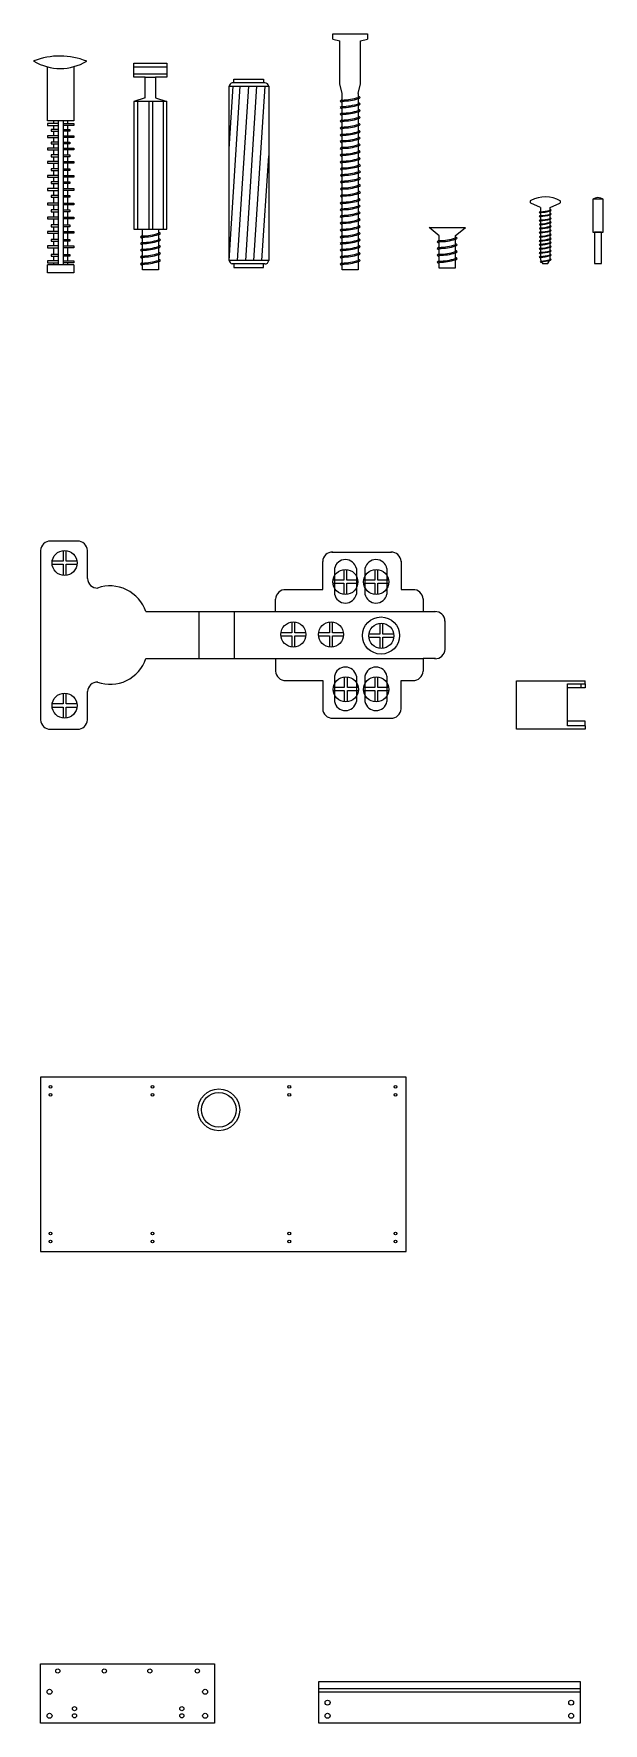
# Model space of a CAD drawing. Header units: centimetres. Extents: x -1003 to 569, y -138 to 1119.
# Drawn here: x -549.9 to -386.5, y -114.2 to 370.7 of the extents above; entities that cross this region are included whole.
import ezdxf

# ---------------------------------------------------------------- set-up
doc = ezdxf.new("R2010")
doc.units = ezdxf.units.CM
doc.header["$MEASUREMENT"] = 0
doc.layers.add('dettagli', color=4, linetype='Continuous', lineweight=13)

msp = doc.modelspace()

# ---------------------------------------------------------------- linework, layer by layer
at = {"layer": 'dettagli', "lineweight": 5}
for p, q in [((-464.03, 369.2), (-462.03, 368.7)), ((-462.03, 356.3), (-462.03, 368.7)), ((-456.09, 368.7), (-454.09, 369.2)), ((-456.09, 356.3), (-456.09, 368.7)), ((-521.15, 361.25), (-511.75, 361.25)), ((-521.15, 359.25), (-511.75, 359.25)), ((-493.87, 305.64), (-490.64, 355.64)), ((-493.87, 337.67), (-492.71, 355.64)), ((-491.4, 305.64), (-488.17, 355.64)), ((-489.07, 305.64), (-485.84, 355.64)), ((-486.74, 305.64), (-483.51, 355.64)), ((-483.61, 356.64), (-483.97, 356.64)), ((-461.37, 353.52), (-462.03, 356.3)), ((-456.76, 353.52), (-456.09, 356.3)), ((-517.95, 352.28), (-521.15, 351.28)), ((-516.85, 351.28), (-516.85, 314.58)), ((-515.85, 351.28), (-515.85, 314.58)), ((-514.95, 352.28), (-511.75, 351.28)), ((-538.43, 345.72), (-545.99, 345.72)), ((-544.2, 345.72), (-544.2, 344.92)), ((-544.2, 344.41), (-544.2, 343.23)), ((-544.2, 342.71), (-544.2, 341.43)), ((-544.2, 340.92), (-544.2, 339.58)), ((-544.2, 339.07), (-544.2, 337.88)), ((-544.2, 337.37), (-544.2, 335.93)), ((-544.2, 335.42), (-544.2, 334.03)), ((-484.41, 305.64), (-482.47, 335.71)), ((-544.2, 333.52), (-544.2, 331.97)), ((-544.2, 331.46), (-544.2, 330.02)), ((-544.2, 329.51), (-544.2, 328.22)), ((-544.2, 327.71), (-544.2, 326.27)), ((-544.2, 325.75), (-544.2, 324.32)), ((-544.2, 323.8), (-544.2, 322.11)), ((-544.2, 321.59), (-544.2, 320.15)), ((-404.49, 320.8), (-407.27, 322.13)), ((-401.72, 320.8), (-398.94, 322.13)), ((-544.2, 319.64), (-544.2, 318.1)), ((-544.2, 317.58), (-544.2, 315.84)), ((-544.2, 315.32), (-544.2, 313.99)), ((-544.2, 313.47), (-544.2, 311.65)), ((-544.2, 311.14), (-544.2, 309.8)), ((-433.52, 312.66), (-436.41, 315.06)), ((-436.41, 315.06), (-426.01, 315.06)), ((-428.91, 312.66), (-426.01, 315.06)), ((-544.2, 309.29), (-544.2, 307.36)), ((-544.2, 306.85), (-544.2, 305.51)), ((-404.49, 305.91), (-403.87, 304.81)), ((-402.33, 304.81), (-401.72, 305.91)), ((-538.43, 304.39), (-545.99, 304.39)), ((-544.2, 305), (-544.2, 304.39)), ((-483.61, 304.64), (-483.97, 304.64)), ((-403.87, 304.81), (-402.33, 304.81)), ((-463.6, 217.19), (-463.6, 209.87)), ((-457.3, 217.19), (-457.3, 209.87)), ((-454.84, 217.19), (-454.84, 209.87)), ((-448.54, 217.19), (-448.54, 209.87)), ((-517.76, 204.85), (-438.18, 204.85)), ((-502.44, 191.35), (-502.44, 204.85)), ((-492.29, 191.35), (-492.29, 204.85)), ((-517.76, 191.35), (-438.18, 191.35)), ((-463.6, 186.35), (-463.6, 179.02)), ((-457.3, 186.35), (-457.3, 179.02)), ((-454.84, 186.35), (-454.84, 179.02)), ((-448.54, 186.35), (-448.54, 179.02)), ((-411.32, 185), (-391.68, 185)), ((-411.32, 171.1), (-411.32, 185)), ((-391.68, 171.1), (-411.32, 171.1)), ((-391.68, 172.1), (-391.68, 171.1))]:
    msp.add_line(p, q, dxfattribs=at)
at = {"layer": 'dettagli'}
for p, q in [((-468.08, -104.21), (-393.08, -104.21)), ((-468.08, -105.21), (-393.08, -105.21))]:
    msp.add_line(p, q, dxfattribs=at)
at = {"layer": 'dettagli', "lineweight": 5}
for points in [[(-464.03, 369.2), (-464.03, 369.2), (-464.03, 370.7), (-454.09, 370.7), (-454.09, 369.2), (-454.09, 369.2)], [(-549.9, 362.83), (-549.9, 362.91)], [(-545.99, 345.72), (-545.99, 361.2), (-545.99, 361.2)], [(-538.43, 361.25), (-538.43, 345.72)], [(-517.95, 358.25), (-521.15, 358.25), (-521.15, 362.25), (-511.75, 362.25), (-511.75, 358.25), (-514.95, 358.25)], [(-517.95, 352.28), (-517.95, 358.25), (-514.95, 358.25), (-514.95, 352.28)], [(-488.17, 355.64), (-482.47, 355.64), (-482.47, 305.64), (-493.87, 305.64), (-493.87, 355.64), (-488.17, 355.64)], [(-492.47, 356.64), (-492.47, 357.64), (-483.97, 357.64), (-483.97, 356.64), (-492.97, 356.64)], [(-521.15, 314.58), (-511.75, 314.58), (-511.75, 351.28), (-521.15, 351.28), (-521.15, 314.58)], [(-520.15, 351.28), (-520.15, 314.58)], [(-512.75, 351.28), (-512.75, 314.58)], [(-456.76, 353.52), (-456.76, 302.95), (-461.37, 302.95), (-461.37, 353.52)], [(-542.95, 344.92), (-546.01, 344.92), (-546.01, 344.41), (-542.95, 344.41)], [(-542.95, 345.72), (-542.95, 304.39)], [(-541.49, 345.72), (-541.49, 304.39)], [(-541.49, 344.92), (-538.43, 344.92), (-538.43, 344.41), (-541.49, 344.41)], [(-540.23, 345.72), (-540.23, 344.92)], [(-540.23, 344.41), (-540.23, 343.23)], [(-542.95, 341.43), (-546.01, 341.43), (-546.01, 340.92), (-542.95, 340.92)], [(-542.95, 343.23), (-544.87, 343.23), (-544.87, 342.71), (-542.95, 342.71)], [(-542.95, 339.58), (-544.87, 339.58), (-544.87, 339.07), (-542.95, 339.07)], [(-541.49, 343.23), (-539.58, 343.23), (-539.58, 342.71), (-541.49, 342.71)], [(-541.49, 341.43), (-538.43, 341.43), (-538.43, 340.92), (-541.49, 340.92)], [(-541.49, 339.58), (-539.58, 339.58), (-539.58, 339.07), (-541.49, 339.07)], [(-540.23, 342.71), (-540.23, 341.43)], [(-540.23, 340.92), (-540.23, 339.58)], [(-542.95, 337.88), (-546.01, 337.88), (-546.01, 337.37), (-542.95, 337.37)], [(-542.95, 335.93), (-544.87, 335.93), (-544.87, 335.42), (-542.95, 335.42)], [(-541.49, 337.88), (-538.43, 337.88), (-538.43, 337.37), (-541.49, 337.37)], [(-541.49, 335.93), (-539.58, 335.93), (-539.58, 335.42), (-541.49, 335.42)], [(-540.23, 339.07), (-540.23, 337.88)], [(-540.23, 337.37), (-540.23, 335.93)], [(-540.23, 335.42), (-540.23, 334.03)], [(-542.95, 334.03), (-546.01, 334.03), (-546.01, 333.52), (-542.95, 333.52)], [(-542.95, 330.02), (-546.01, 330.02), (-546.01, 329.51), (-542.95, 329.51)], [(-542.95, 331.97), (-544.87, 331.97), (-544.87, 331.46), (-542.95, 331.46)], [(-541.49, 334.03), (-538.43, 334.03), (-538.43, 333.52), (-541.49, 333.52)], [(-541.49, 331.97), (-539.58, 331.97), (-539.58, 331.46), (-541.49, 331.46)], [(-541.49, 330.02), (-538.43, 330.02), (-538.43, 329.51), (-541.49, 329.51)], [(-540.23, 333.52), (-540.23, 331.97)], [(-540.23, 331.46), (-540.23, 330.02)], [(-542.95, 326.27), (-546.01, 326.27), (-546.01, 325.75), (-542.95, 325.75)], [(-542.95, 328.22), (-544.87, 328.22), (-544.87, 327.71), (-542.95, 327.71)], [(-541.49, 328.22), (-539.58, 328.22), (-539.58, 327.71), (-541.49, 327.71)], [(-541.49, 326.27), (-538.43, 326.27), (-538.43, 325.75), (-541.49, 325.75)], [(-540.23, 329.51), (-540.23, 328.22)], [(-540.23, 327.71), (-540.23, 326.27)], [(-540.23, 325.75), (-540.23, 324.32)], [(-542.95, 322.11), (-546.01, 322.11), (-546.01, 321.59), (-542.95, 321.59)], [(-542.95, 324.32), (-544.87, 324.32), (-544.87, 323.8), (-542.95, 323.8)], [(-542.95, 320.15), (-544.87, 320.15), (-544.87, 319.64), (-542.95, 319.64)], [(-541.49, 324.32), (-539.58, 324.32), (-539.58, 323.8), (-541.49, 323.8)], [(-541.49, 322.11), (-538.43, 322.11), (-538.43, 321.59), (-541.49, 321.59)], [(-541.49, 320.15), (-539.58, 320.15), (-539.58, 319.64), (-541.49, 319.64)], [(-540.23, 323.8), (-540.23, 322.11)], [(-540.23, 321.59), (-540.23, 320.15)], [(-404.49, 320.8), (-404.49, 305.91)], [(-401.72, 305.91), (-401.72, 320.8), (-401.72, 320.8)], [(-389.46, 313.74), (-386.46, 313.74), (-386.46, 323.21), (-389.46, 323.21), (-389.46, 313.74)], [(-542.95, 318.1), (-546.01, 318.1), (-546.01, 317.58), (-542.95, 317.58)], [(-542.95, 315.84), (-544.87, 315.84), (-544.87, 315.32), (-542.95, 315.32)], [(-541.49, 318.1), (-538.43, 318.1), (-538.43, 317.58), (-541.49, 317.58)], [(-541.49, 315.84), (-539.58, 315.84), (-539.58, 315.32), (-541.49, 315.32)], [(-540.23, 319.64), (-540.23, 318.1)], [(-540.23, 317.58), (-540.23, 315.84)], [(-540.23, 315.32), (-540.23, 313.99)], [(-542.95, 313.99), (-546.01, 313.99), (-546.01, 313.47), (-542.95, 313.47)], [(-542.95, 311.65), (-544.87, 311.65), (-544.87, 311.14), (-542.95, 311.14)], [(-541.49, 313.99), (-538.43, 313.99), (-538.43, 313.47), (-541.49, 313.47)], [(-541.49, 311.65), (-539.58, 311.65), (-539.58, 311.14), (-541.49, 311.14)], [(-540.23, 313.47), (-540.23, 311.65)], [(-540.23, 311.14), (-540.23, 309.8)], [(-514.11, 314.58), (-514.11, 302.95), (-518.71, 302.95), (-518.71, 314.58)], [(-428.91, 312.66), (-428.91, 303.47), (-433.52, 303.47), (-433.52, 312.66)], [(-388.96, 304.81), (-386.96, 304.81), (-386.96, 313.74), (-388.96, 313.74), (-388.96, 304.81)], [(-542.95, 309.8), (-546.01, 309.8), (-546.01, 309.29), (-542.95, 309.29)], [(-542.95, 305.51), (-546.01, 305.51), (-546.01, 305), (-542.95, 305)], [(-542.95, 307.36), (-544.87, 307.36), (-544.87, 306.85), (-542.95, 306.85)], [(-541.49, 309.8), (-538.43, 309.8), (-538.43, 309.29), (-541.49, 309.29)], [(-541.49, 307.36), (-539.58, 307.36), (-539.58, 306.85), (-541.49, 306.85)], [(-541.49, 305.51), (-538.43, 305.51), (-538.43, 305), (-541.49, 305)], [(-540.23, 309.29), (-540.23, 307.36)], [(-540.23, 306.85), (-540.23, 305.51)], [(-538.43, 304.39), (-538.43, 302.1), (-545.99, 302.1), (-545.99, 304.39)], [(-540.23, 305), (-540.23, 304.39)], [(-492.47, 304.64), (-492.47, 303.64), (-483.97, 303.64), (-483.97, 304.64), (-492.97, 304.64)], [(-537.18, 225.1), (-545.28, 225.1)], [(-547.98, 222.4), (-547.98, 173.8)], [(-544.64, 218.42), (-541.5, 218.42), (-541.5, 215.23)], [(-541.5, 222.38), (-541.5, 219.32), (-544.63, 219.32)], [(-537.5, 219.32), (-540.6, 219.32), (-540.6, 222.38)], [(-540.6, 215.24), (-540.6, 218.42), (-537.49, 218.42)], [(-534.48, 214.32), (-534.48, 222.4)], [(-477.82, 211.15), (-466.98, 211.15), (-466.98, 219.25)], [(-464.33, 221.95), (-447.18, 221.95)], [(-444.48, 219.38), (-444.48, 211.15), (-440.87, 211.15)], [(-460.9, 216.93), (-460.9, 213.87), (-464.03, 213.87)], [(-456.91, 213.87), (-460, 213.87), (-460, 216.93)], [(-452.05, 216.93), (-452.05, 213.87), (-455.18, 213.87)], [(-448.05, 213.87), (-451.15, 213.87), (-451.15, 216.93)], [(-464.05, 212.97), (-460.9, 212.97), (-460.9, 209.78)], [(-460, 209.79), (-460, 212.97), (-456.89, 212.97)], [(-455.2, 212.97), (-452.05, 212.97), (-452.05, 209.78)], [(-451.15, 209.79), (-451.15, 212.97), (-448.04, 212.97)], [(-438.18, 208.59), (-438.18, 204.85), (-434.58, 204.85)], [(-480.48, 204.85), (-480.48, 208.45)], [(-475.83, 201.85), (-475.83, 198.79), (-478.96, 198.79)], [(-471.84, 198.79), (-474.93, 198.79), (-474.93, 201.84)], [(-465.02, 201.85), (-465.02, 198.79), (-468.16, 198.79)], [(-461.03, 198.79), (-464.12, 198.79), (-464.12, 201.84)], [(-450.58, 201.47), (-450.58, 198.42), (-453.71, 198.42)], [(-446.59, 198.42), (-449.68, 198.42), (-449.68, 201.47)], [(-431.88, 202.19), (-431.88, 193.83)], [(-478.98, 197.89), (-475.83, 197.89), (-475.83, 194.7)], [(-474.93, 194.7), (-474.93, 197.89), (-471.82, 197.89)], [(-468.17, 197.89), (-465.02, 197.89), (-465.02, 194.7)], [(-464.12, 194.7), (-464.12, 197.89), (-461.01, 197.89)], [(-453.73, 197.52), (-450.58, 197.52), (-450.58, 194.32)], [(-449.68, 194.33), (-449.68, 197.52), (-446.57, 197.52)], [(-480.48, 191.35), (-480.48, 187.77)], [(-434.57, 191.35), (-438.18, 191.35), (-438.18, 187.76)], [(-477.68, 185.05), (-466.98, 185.05), (-466.98, 176.97)], [(-460.77, 186.11), (-460.77, 183.06), (-463.91, 183.06)], [(-456.78, 183.06), (-459.87, 183.06), (-459.87, 186.11)], [(-452.05, 186.11), (-452.05, 183.06), (-455.18, 183.06)], [(-448.05, 183.06), (-451.15, 183.06), (-451.15, 186.11)], [(-444.48, 176.94), (-444.48, 185.05), (-441.09, 185.05)], [(-391.68, 172.1), (-396.68, 172.1), (-396.68, 184.1), (-391.68, 184.1), (-391.68, 185)], [(-541.5, 181.43), (-541.5, 178.37), (-544.63, 178.37)], [(-537.5, 178.37), (-540.6, 178.37), (-540.6, 181.43)], [(-534.48, 173.8), (-534.48, 181.9)], [(-463.92, 182.16), (-460.77, 182.16), (-460.77, 178.96)], [(-459.87, 178.97), (-459.87, 182.16), (-456.76, 182.16)], [(-455.2, 182.16), (-452.05, 182.16), (-452.05, 178.96)], [(-451.15, 178.97), (-451.15, 182.16), (-448.04, 182.16)], [(-392.88, 184.1), (-392.88, 182.97), (-396.68, 182.97)], [(-391.68, 184.1), (-391.68, 182.97), (-392.88, 182.97)], [(-544.64, 177.47), (-541.5, 177.47), (-541.5, 174.28)], [(-540.6, 174.29), (-540.6, 177.47), (-537.49, 177.47)], [(-545.28, 171.1), (-537.18, 171.1)], [(-464.2, 174.25), (-447.15, 174.25)], [(-391.68, 172.1), (-391.68, 173.37), (-396.68, 173.37)]]:
    msp.add_lwpolyline(points, dxfattribs=at)
at = {"layer": 'dettagli'}
for points in [[(-548, 71.23), (-548, 21.23), (-443, 21.23), (-443, 71.23), (-548, 71.23)], [(-548, -97.21), (-498, -97.21), (-498, -114.21), (-548, -114.21), (-548, -97.21)], [(-468.08, -114.21), (-468.08, -102.21), (-393.08, -102.21), (-393.08, -114.21), (-468.08, -114.21)]]:
    msp.add_lwpolyline(points, dxfattribs=at)
at = {"layer": 'dettagli', "lineweight": 5}
for centre, radius in [((-541.06, 218.81), 3.6), ((-460.47, 213.36), 3.6), ((-451.62, 213.36), 3.6), ((-475.4, 198.27), 3.6), ((-464.59, 198.27), 3.6), ((-450.23, 197.98), 5.33), ((-450.15, 197.9), 3.6), ((-460.34, 182.54), 3.6), ((-451.62, 182.54), 3.6), ((-541.06, 177.86), 3.6)]:
    msp.add_circle(centre, radius, dxfattribs=at)
at = {"layer": 'dettagli'}
for centre, radius in [((-545.1, 68.43), 0.4), ((-515.8, 68.43), 0.4), ((-476.56, 68.43), 0.4), ((-446.05, 68.43), 0.4), ((-545.1, 66.13), 0.4), ((-515.8, 66.13), 0.4), ((-496.79, 61.85), 6), ((-496.79, 61.85), 5), ((-476.56, 66.13), 0.4), ((-446.05, 66.13), 0.4), ((-545.1, 26.36), 0.4), ((-545.1, 24.06), 0.4), ((-515.8, 26.36), 0.4), ((-515.8, 24.06), 0.4), ((-476.56, 26.36), 0.4), ((-476.56, 24.06), 0.4), ((-446.05, 26.36), 0.4), ((-446.05, 24.06), 0.4), ((-543.02, -99.21), 0.6), ((-529.66, -99.21), 0.6), ((-516.59, -99.21), 0.6), ((-502.95, -99.21), 0.6), ((-545.38, -105.19), 0.71), ((-500.73, -105.19), 0.71), ((-545.38, -112.08), 0.71), ((-538.22, -110.05), 0.6), ((-538.22, -112.08), 0.6), ((-507.41, -110.05), 0.6), ((-507.41, -112.08), 0.6), ((-500.73, -112.08), 0.71), ((-465.57, -108.3), 0.71), ((-465.57, -112.08), 0.71), ((-395.66, -108.3), 0.71), ((-395.66, -112.08), 0.71)]:
    msp.add_circle(centre, radius, dxfattribs=at)
at = {"layer": 'dettagli', "lineweight": 5}
for centre, radius, start, end in [((-542.4, 343.66), 20.66, 68.1154, 111.2992), ((-542.3, 375.58), 14.84, 239.19, 300.81), ((-492.59, 355.39), 1.3, 106.8875, 169.1381), ((-483.54, 355.56), 1.07, 3.8548, 93.8548), ((-461.4, 351.06), 0.637, 86.5276, 147.6662), ((-461.18, 352.04), 0.997, 219.7871, 259.0756), ((-461.4, 349.2), 0.637, 86.5276, 147.6662), ((-461.18, 350.18), 0.997, 219.7871, 259.0756), ((-461.7, 368.03), 16.34, 271.1868, 287.62), ((-461.27, 365.87), 14.48, 269.6106, 288.1487), ((-461.7, 366.18), 16.34, 271.1868, 287.62), ((-461.27, 364.02), 14.48, 269.6106, 288.1487), ((-456.95, 351.77), 0.997, 39.7871, 79.0756), ((-456.72, 352.75), 0.637, 266.5276, 327.6662), ((-456.95, 349.92), 0.997, 39.7871, 79.0756), ((-456.72, 350.9), 0.637, 266.5276, 327.6662), ((-461.4, 347.28), 0.637, 86.5276, 147.6662), ((-461.18, 348.26), 0.997, 219.7871, 259.0756), ((-461.4, 345.3), 0.637, 86.5276, 147.6662), ((-461.18, 346.28), 0.997, 219.7871, 259.0756), ((-461.7, 364.25), 16.34, 271.1868, 287.62), ((-461.27, 362.1), 14.48, 269.6106, 288.1487), ((-461.7, 362.27), 16.34, 271.1868, 287.62), ((-461.27, 360.12), 14.48, 269.6106, 288.1487), ((-461.7, 360.27), 16.34, 271.1868, 287.62), ((-461.27, 358.12), 14.48, 269.6106, 288.1487), ((-456.95, 348), 0.997, 39.7871, 79.0756), ((-456.72, 348.98), 0.637, 266.5276, 327.6662), ((-456.95, 346.02), 0.997, 39.7871, 79.0756), ((-456.72, 347), 0.637, 266.5276, 327.6662), ((-456.95, 344.02), 0.997, 39.7871, 79.0756), ((-456.72, 345), 0.637, 266.5276, 327.6662), ((-461.4, 343.3), 0.637, 86.5276, 147.6662), ((-461.18, 344.28), 0.997, 219.7871, 259.0756), ((-461.4, 341.26), 0.637, 86.5276, 147.6662), ((-461.18, 342.24), 0.997, 219.7871, 259.0756), ((-461.4, 339.41), 0.637, 86.5276, 147.6662), ((-461.18, 340.38), 0.997, 219.7871, 259.0756), ((-461.7, 358.23), 16.34, 271.1868, 287.62), ((-461.27, 356.08), 14.48, 269.6106, 288.1487), ((-461.7, 356.38), 16.34, 271.1868, 287.62), ((-461.27, 354.22), 14.48, 269.6106, 288.1487), ((-456.95, 341.98), 0.997, 39.7871, 79.0756), ((-456.72, 342.96), 0.637, 266.5276, 327.6662), ((-456.95, 340.12), 0.997, 39.7871, 79.0756), ((-456.72, 341.1), 0.637, 266.5276, 327.6662), ((-461.4, 337.48), 0.637, 86.5276, 147.6662), ((-461.18, 338.46), 0.997, 219.7871, 259.0756), ((-461.4, 335.5), 0.637, 86.5276, 147.6662), ((-461.18, 336.48), 0.997, 219.7871, 259.0756), ((-461.7, 354.46), 16.34, 271.1868, 287.62), ((-461.27, 352.3), 14.48, 269.6106, 288.1487), ((-461.7, 352.48), 16.34, 271.1868, 287.62), ((-461.27, 350.32), 14.48, 269.6106, 288.1487), ((-461.7, 350.48), 16.34, 271.1868, 287.62), ((-456.95, 338.2), 0.997, 39.7871, 79.0756), ((-456.72, 339.18), 0.637, 266.5276, 327.6662), ((-456.95, 336.22), 0.997, 39.7871, 79.0756), ((-456.72, 337.2), 0.637, 266.5276, 327.6662), ((-456.95, 334.22), 0.997, 39.7871, 79.0756), ((-456.72, 335.2), 0.637, 266.5276, 327.6662), ((-461.4, 333.5), 0.637, 86.5276, 147.6662), ((-461.18, 334.48), 0.997, 219.7871, 259.0756), ((-461.37, 331.57), 0.637, 86.5276, 147.6662), ((-461.14, 332.55), 0.997, 219.7871, 259.0756), ((-461.37, 329.71), 0.637, 86.5276, 147.6662), ((-461.14, 330.69), 0.997, 219.7871, 259.0756), ((-461.27, 348.32), 14.48, 269.6106, 288.1487), ((-461.67, 348.54), 16.34, 271.1868, 287.62), ((-461.23, 346.39), 14.48, 269.6106, 288.1487), ((-461.67, 346.69), 16.34, 271.1868, 287.62), ((-461.23, 344.53), 14.48, 269.6106, 288.1487), ((-456.91, 332.29), 0.997, 39.7871, 79.0756), ((-456.68, 333.26), 0.637, 266.5276, 327.6662), ((-456.91, 330.43), 0.997, 39.7871, 79.0756), ((-456.68, 331.41), 0.637, 266.5276, 327.6662), ((-461.37, 327.79), 0.637, 86.5276, 147.6662), ((-461.14, 328.77), 0.997, 219.7871, 259.0756), ((-461.37, 325.81), 0.637, 86.5276, 147.6662), ((-461.14, 326.79), 0.997, 219.7871, 259.0756), ((-461.67, 344.76), 16.34, 271.1868, 287.62), ((-461.23, 342.61), 14.48, 269.6106, 288.1487), ((-461.67, 342.79), 16.34, 271.1868, 287.62), ((-461.23, 340.63), 14.48, 269.6106, 288.1487), ((-461.67, 340.79), 16.34, 271.1868, 287.62), ((-456.91, 328.51), 0.997, 39.7871, 79.0756), ((-456.68, 329.49), 0.637, 266.5276, 327.6662), ((-456.91, 326.53), 0.997, 39.7871, 79.0756), ((-456.68, 327.51), 0.637, 266.5276, 327.6662), ((-456.91, 324.53), 0.997, 39.7871, 79.0756), ((-456.68, 325.51), 0.637, 266.5276, 327.6662), ((-461.4, 321.72), 0.637, 86.5276, 147.6662), ((-461.18, 322.7), 0.997, 219.7871, 259.0756), ((-461.4, 319.87), 0.637, 86.5276, 147.6662), ((-461.18, 320.85), 0.997, 219.7871, 259.0756), ((-461.37, 323.81), 0.637, 86.5276, 147.6662), ((-461.14, 324.79), 0.997, 219.7871, 259.0756), ((-461.7, 338.7), 16.34, 271.1868, 287.62), ((-461.27, 336.54), 14.48, 269.6106, 288.1487), ((-461.7, 336.84), 16.34, 271.1868, 287.62), ((-461.27, 334.69), 14.48, 269.6106, 288.1487), ((-461.23, 338.63), 14.48, 269.6106, 288.1487), ((-456.95, 322.44), 0.997, 39.7871, 79.0756), ((-456.72, 323.42), 0.637, 266.5276, 327.6662), ((-456.95, 320.59), 0.997, 39.7871, 79.0756), ((-456.72, 321.57), 0.637, 266.5276, 327.6662), ((-407.07, 322.47), 0.395, 110.3834, 239.2601), ((-403.1, 315.31), 8.58, 59.8779, 118.5865), ((-404.69, 329.42), 9.8, 271.1868, 287.62), ((-401.83, 319.67), 0.598, 39.7871, 79.0756), ((-401.7, 320.26), 0.382, 266.5276, 327.6662), ((-399.04, 322.47), 0.354, 285.9977, 74.0023), ((-387.96, 321.01), 2.66, 55.739, 124.261), ((-461.4, 317.95), 0.637, 86.5276, 147.6662), ((-461.18, 318.93), 0.997, 219.7871, 259.0756), ((-461.4, 315.97), 0.637, 86.5276, 147.6662), ((-461.18, 316.95), 0.997, 219.7871, 259.0756), ((-461.7, 334.92), 16.34, 271.1868, 287.62), ((-461.27, 332.77), 14.48, 269.6106, 288.1487), ((-461.7, 332.94), 16.34, 271.1868, 287.62), ((-461.27, 330.79), 14.48, 269.6106, 288.1487), ((-461.7, 330.94), 16.34, 271.1868, 287.62), ((-456.95, 318.67), 0.997, 39.7871, 79.0756), ((-456.72, 319.64), 0.637, 266.5276, 327.6662), ((-456.95, 316.69), 0.997, 39.7871, 79.0756), ((-456.72, 317.67), 0.637, 266.5276, 327.6662), ((-456.95, 314.69), 0.997, 39.7871, 79.0756), ((-456.72, 315.67), 0.637, 266.5276, 327.6662), ((-404.51, 319.24), 0.382, 86.5276, 147.6662), ((-404.37, 319.82), 0.598, 219.7871, 259.0756), ((-404.51, 318.12), 0.382, 86.5276, 147.6662), ((-404.37, 318.71), 0.598, 219.7871, 259.0756), ((-404.51, 316.88), 0.382, 86.5276, 147.6662), ((-404.37, 317.46), 0.598, 219.7871, 259.0756), ((-404.51, 315.76), 0.382, 86.5276, 147.6662), ((-404.37, 316.35), 0.598, 219.7871, 259.0756), ((-404.43, 328.13), 8.69, 269.6106, 288.1487), ((-404.69, 328.31), 9.8, 271.1868, 287.62), ((-404.43, 327.02), 8.69, 269.6106, 288.1487), ((-404.69, 327.06), 9.8, 271.1868, 287.62), ((-404.43, 325.77), 8.69, 269.6106, 288.1487), ((-404.69, 325.95), 9.8, 271.1868, 287.62), ((-404.43, 324.65), 8.69, 269.6106, 288.1487), ((-404.69, 324.79), 9.8, 271.1868, 287.62), ((-404.43, 323.5), 8.69, 269.6106, 288.1487), ((-401.83, 318.56), 0.598, 39.7871, 79.0756), ((-401.7, 319.14), 0.382, 266.5276, 327.6662), ((-401.83, 317.31), 0.598, 39.7871, 79.0756), ((-401.7, 317.89), 0.382, 266.5276, 327.6662), ((-401.83, 316.19), 0.598, 39.7871, 79.0756), ((-401.7, 316.78), 0.382, 266.5276, 327.6662), ((-401.83, 315.04), 0.598, 39.7871, 79.0756), ((-401.7, 315.63), 0.382, 266.5276, 327.6662), ((-518.75, 312.02), 0.637, 86.5276, 147.6662), ((-518.52, 313), 0.997, 219.7871, 259.0756), ((-518.75, 310.17), 0.637, 86.5276, 147.6662), ((-518.52, 311.15), 0.997, 219.7871, 259.0756), ((-519.05, 329), 16.34, 271.1868, 287.62), ((-518.62, 326.84), 14.48, 269.6106, 288.1487), ((-519.05, 327.14), 16.34, 271.1868, 287.62), ((-518.62, 324.99), 14.48, 269.6106, 288.1487), ((-514.29, 312.74), 0.997, 39.7871, 79.0756), ((-514.07, 313.72), 0.637, 266.5276, 327.6662), ((-514.29, 310.89), 0.997, 39.7871, 79.0756), ((-514.07, 311.87), 0.637, 266.5276, 327.6662), ((-461.4, 313.97), 0.637, 86.5276, 147.6662), ((-461.18, 314.95), 0.997, 219.7871, 259.0756), ((-461.4, 312.02), 0.637, 86.5276, 147.6662), ((-461.18, 313), 0.997, 219.7871, 259.0756), ((-461.4, 310.17), 0.637, 86.5276, 147.6662), ((-461.18, 311.15), 0.997, 219.7871, 259.0756), ((-461.27, 328.79), 14.48, 269.6106, 288.1487), ((-461.7, 329), 16.34, 271.1868, 287.62), ((-461.27, 326.84), 14.48, 269.6106, 288.1487), ((-461.7, 327.14), 16.34, 271.1868, 287.62), ((-461.27, 324.99), 14.48, 269.6106, 288.1487), ((-456.95, 312.74), 0.997, 39.7871, 79.0756), ((-456.72, 313.72), 0.637, 266.5276, 327.6662), ((-456.95, 310.89), 0.997, 39.7871, 79.0756), ((-456.72, 311.87), 0.637, 266.5276, 327.6662), ((-433.56, 310.69), 0.637, 86.5276, 147.6662), ((-433.33, 311.67), 0.997, 219.7871, 259.0756), ((-433.86, 327.66), 16.34, 271.1868, 287.62), ((-433.42, 325.51), 14.48, 269.6106, 288.1487), ((-429.1, 311.41), 0.997, 39.7871, 79.0756), ((-428.87, 312.39), 0.637, 266.5276, 327.6662), ((-429.1, 309.48), 0.997, 39.7871, 79.0756), ((-404.51, 314.61), 0.382, 86.5276, 147.6662), ((-404.37, 315.2), 0.598, 219.7871, 259.0756), ((-404.51, 313.42), 0.382, 86.5276, 147.6662), ((-404.37, 314.01), 0.598, 219.7871, 259.0756), ((-404.51, 312.22), 0.382, 86.5276, 147.6662), ((-404.37, 312.81), 0.598, 219.7871, 259.0756), ((-404.51, 311.05), 0.382, 86.5276, 147.6662), ((-404.37, 311.64), 0.598, 219.7871, 259.0756), ((-404.69, 323.61), 9.8, 271.1868, 287.62), ((-404.43, 322.31), 8.69, 269.6106, 288.1487), ((-404.69, 322.41), 9.8, 271.1868, 287.62), ((-404.43, 321.11), 8.69, 269.6106, 288.1487), ((-404.69, 321.24), 9.8, 271.1868, 287.62), ((-404.43, 319.95), 8.69, 269.6106, 288.1487), ((-404.69, 320.13), 9.8, 271.1868, 287.62), ((-404.43, 318.83), 8.69, 269.6106, 288.1487), ((-401.83, 313.85), 0.598, 39.7871, 79.0756), ((-401.7, 314.44), 0.382, 266.5276, 327.6662), ((-401.83, 312.65), 0.598, 39.7871, 79.0756), ((-401.7, 313.24), 0.382, 266.5276, 327.6662), ((-401.83, 311.49), 0.598, 39.7871, 79.0756), ((-401.7, 312.07), 0.382, 266.5276, 327.6662), ((-401.83, 310.37), 0.598, 39.7871, 79.0756), ((-401.7, 310.96), 0.382, 266.5276, 327.6662), ((-518.75, 308.25), 0.637, 86.5276, 147.6662), ((-518.52, 309.22), 0.997, 219.7871, 259.0756), ((-518.75, 306.27), 0.637, 86.5276, 147.6662), ((-518.52, 307.25), 0.997, 219.7871, 259.0756), ((-519.05, 325.22), 16.34, 271.1868, 287.62), ((-518.62, 323.06), 14.48, 269.6106, 288.1487), ((-519.05, 323.24), 16.34, 271.1868, 287.62), ((-518.62, 321.09), 14.48, 269.6106, 288.1487), ((-519.05, 321.24), 16.34, 271.1868, 287.62), ((-514.29, 308.96), 0.997, 39.7871, 79.0756), ((-514.07, 309.94), 0.637, 266.5276, 327.6662), ((-514.29, 306.98), 0.997, 39.7871, 79.0756), ((-514.07, 307.96), 0.637, 266.5276, 327.6662), ((-514.29, 304.99), 0.997, 39.7871, 79.0756), ((-514.07, 305.96), 0.637, 266.5276, 327.6662), ((-492.59, 305.88), 1.3, 190.8619, 253.1125), ((-483.54, 305.71), 1.07, 266.1452, 356.1452), ((-461.4, 308.25), 0.637, 86.5276, 147.6662), ((-461.18, 309.22), 0.997, 219.7871, 259.0756), ((-461.4, 306.27), 0.637, 86.5276, 147.6662), ((-461.18, 307.25), 0.997, 219.7871, 259.0756), ((-461.7, 325.22), 16.34, 271.1868, 287.62), ((-461.27, 323.06), 14.48, 269.6106, 288.1487), ((-461.7, 323.24), 16.34, 271.1868, 287.62), ((-461.27, 321.09), 14.48, 269.6106, 288.1487), ((-461.7, 321.24), 16.34, 271.1868, 287.62), ((-456.95, 308.96), 0.997, 39.7871, 79.0756), ((-456.72, 309.94), 0.637, 266.5276, 327.6662), ((-456.95, 306.98), 0.997, 39.7871, 79.0756), ((-456.72, 307.96), 0.637, 266.5276, 327.6662), ((-456.95, 304.99), 0.997, 39.7871, 79.0756), ((-456.72, 305.96), 0.637, 266.5276, 327.6662), ((-433.56, 308.76), 0.637, 86.5276, 147.6662), ((-433.33, 309.74), 0.997, 219.7871, 259.0756), ((-433.56, 306.79), 0.637, 86.5276, 147.6662), ((-433.33, 307.77), 0.997, 219.7871, 259.0756), ((-433.86, 325.74), 16.34, 271.1868, 287.62), ((-433.42, 323.58), 14.48, 269.6106, 288.1487), ((-433.86, 323.76), 16.34, 271.1868, 287.62), ((-433.42, 321.6), 14.48, 269.6106, 288.1487), ((-433.86, 321.76), 16.34, 271.1868, 287.62), ((-433.42, 319.61), 14.48, 269.6106, 288.1487), ((-428.87, 310.46), 0.637, 266.5276, 327.6662), ((-429.1, 307.5), 0.997, 39.7871, 79.0756), ((-428.87, 308.48), 0.637, 266.5276, 327.6662), ((-429.1, 305.5), 0.997, 39.7871, 79.0756), ((-428.87, 306.48), 0.637, 266.5276, 327.6662), ((-404.51, 309.94), 0.382, 86.5276, 147.6662), ((-404.37, 310.53), 0.598, 219.7871, 259.0756), ((-404.51, 308.79), 0.382, 86.5276, 147.6662), ((-404.37, 309.38), 0.598, 219.7871, 259.0756), ((-404.51, 307.6), 0.382, 86.5276, 147.6662), ((-404.37, 308.19), 0.598, 219.7871, 259.0756), ((-404.51, 306.4), 0.382, 86.5276, 147.6662), ((-404.37, 306.99), 0.598, 219.7871, 259.0756), ((-404.69, 318.97), 9.8, 271.1868, 287.62), ((-404.43, 317.68), 8.69, 269.6106, 288.1487), ((-404.69, 317.78), 9.8, 271.1868, 287.62), ((-404.43, 316.49), 8.69, 269.6106, 288.1487), ((-404.69, 316.59), 9.8, 271.1868, 287.62), ((-404.43, 315.29), 8.69, 269.6106, 288.1487), ((-404.69, 315.26), 9.8, 272.7659, 287.62), ((-404.42, 313.93), 8.65, 271.8917, 287.2199), ((-401.82, 306.23), 0.563, 266.4325, 322.7049), ((-401.83, 309.22), 0.598, 39.7871, 79.0756), ((-401.7, 309.81), 0.382, 266.5276, 327.6662), ((-401.83, 308.03), 0.598, 39.7871, 79.0756), ((-401.7, 308.62), 0.382, 266.5276, 327.6662), ((-401.83, 306.83), 0.598, 39.7871, 79.0756), ((-401.7, 307.42), 0.382, 266.5276, 327.6662), ((-401.83, 305.51), 0.598, 39.7871, 79.0756), ((-518.75, 304.27), 0.637, 86.5276, 147.6662), ((-518.52, 305.25), 0.997, 219.7871, 259.0756), ((-518.62, 319.09), 14.48, 269.6106, 288.1487), ((-461.4, 304.27), 0.637, 86.5276, 147.6662), ((-461.18, 305.25), 0.997, 219.7871, 259.0756), ((-461.27, 319.09), 14.48, 269.6106, 288.1487), ((-433.56, 304.79), 0.637, 86.5276, 147.6662), ((-433.33, 305.77), 0.997, 219.7871, 259.0756), ((-404.24, 305.08), 0.382, 86.5276, 147.6662), ((-404.11, 305.66), 0.59, 219.6457, 278.5941), ((-545.17, 222.29), 2.81, 87.889, 177.8199), ((-537.29, 222.29), 2.81, 2.1801, 92.111), ((-464.17, 219.14), 2.81, 87.889, 177.8199), ((-460.45, 216.56), 3.21, 11.44, 168.56), ((-451.69, 216.56), 3.21, 11.44, 168.56), ((-447.28, 219.14), 2.81, 2.1801, 92.111), ((-531.67, 214.42), 2.81, 182.1801, 272.111), ((-528, 201.43), 10.79, 18.4256, 109.3498), ((-477.67, 208.34), 2.81, 87.889, 177.8199), ((-460.45, 210.51), 3.21, 191.44, 348.56), ((-451.69, 210.51), 3.21, 191.44, 348.56), ((-440.98, 208.34), 2.81, 2.1801, 92.111), ((-434.68, 202.04), 2.81, 2.1801, 92.111), ((-434.67, 194.15), 2.81, 267.889, 357.8199), ((-528, 194.76), 10.79, 250.6502, 341.5744), ((-531.67, 181.79), 2.81, 87.889, 177.8199), ((-477.62, 187.91), 2.86, 182.6078, 271.0561), ((-460.45, 185.71), 3.21, 11.44, 168.56), ((-451.69, 185.71), 3.21, 11.44, 168.56), ((-440.99, 187.86), 2.81, 267.889, 357.8199), ((-464.13, 177.09), 2.85, 182.5157, 271.283), ((-460.45, 179.66), 3.21, 191.44, 348.56), ((-451.69, 179.66), 3.21, 191.44, 348.56), ((-447.29, 177.05), 2.81, 267.889, 357.8199), ((-545.17, 173.9), 2.81, 182.1801, 272.111), ((-537.29, 173.9), 2.81, 267.889, 357.8199)]:
    msp.add_arc(centre, radius, start, end, dxfattribs=at)

doc.saveas('drawing.dxf')
